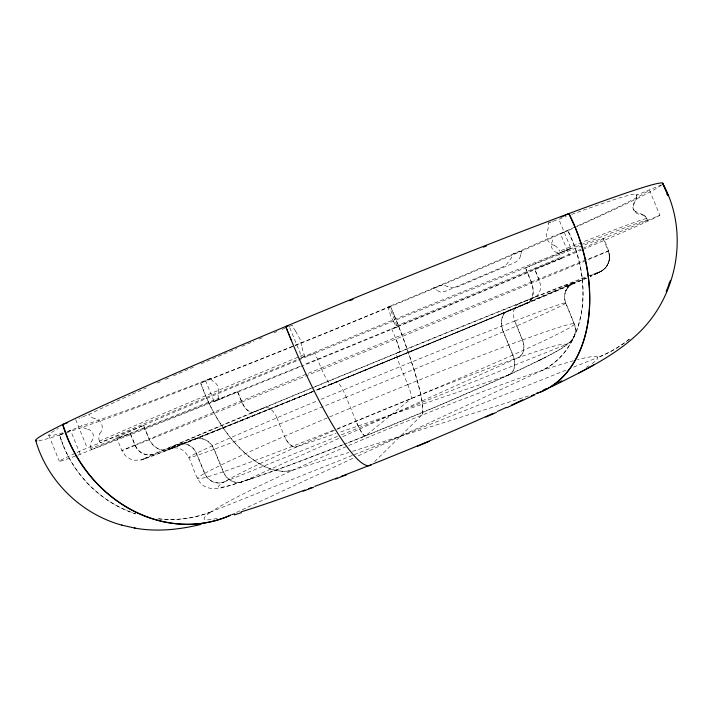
<?xml version="1.0" encoding="UTF-8"?>
<svg xmlns="http://www.w3.org/2000/svg" width="713" height="713" viewBox="0 0 713 713"><rect width="100%" height="100%" fill="white"/><g stroke="black" fill="none" stroke-linecap="round" stroke-linejoin="round"><path stroke-width="0.53" stroke-dasharray="3.56 2.67" d="M521.711 251.511L521.355 252.723M521.167 253.329L520.811 254.541M520.437 255.762L520.624 255.147M574.669 334.789L572.334 339.673L569.571 342.864L562.441 348.096L545.427 357.338L508.494 375.011A187.626 8.681 -22.3 0 1 365.43 435.857L346.518 443.37M99.758 433.656C104.588 428.379 102.084 419.235 94.481 418.62M91.166 441.873C95.399 437.425 93.394 429.395 86.719 429.119M635.105 201.538C629.82 206.779 634.508 214.64 641.308 214.533M569.571 342.864L570.213 342.124M571.692 340.413L572.334 339.673M374.575 461.694L421.463 415.403A212.768 13.422 -22.3 0 1 541.479 370.68L356.99 456.427M570.489 284.621L567.147 288.159L565.534 291.073L569.268 285.69L574.437 282.348L571.033 284.139L571.737 283.756M338.728 438.45L243.427 481.346A187.608 8.681 -22.3 0 0 365.457 435.839L411.454 398.451A13.779 1.827 68 0 0 407.756 384.637L400.376 366.58A13.52 1.765 67.8 0 1 396.811 353.193L399.387 351.972A246.636 2.023 -22.3 0 1 534.91 297.045A14.144 10.33 67.8 0 0 539.081 280.075L534.625 269.14A263.061 3.262 -22.3 0 1 391.713 328.782A263.044 3.262 -22.3 0 1 303.827 364.753M590.043 275.886L599.268 272.116A246.582 2.023 -22.3 0 1 590.168 276.519C594.606 274.327 599.508 272.803 603.403 269.674C613.768 261.956 608.376 247.58 603.287 238.49M601.924 270.851C607.494 267.295 610.48 260.361 609.214 253.881M598.43 272.714L601.371 271.181L597.467 273.186L601.371 271.181M571.033 284.139L573.947 282.624L569.803 284.745L573.947 282.624M538.297 360.885L545.427 357.338M573.092 283.061L485.33 320.431L313.622 391.098M236.6 512.38L355.983 456.899M61.149 440.135L59.625 434.983A338.987 10.811 -22.3 0 0 200.701 383.006L210.745 378.389A6.141 3.11 68.4 0 0 211.03 378.888M548.654 222.884L548.003 223.178A310.877 9.866 -22.3 0 1 566.291 216.404M549.964 222.287L550.614 221.984M551.915 221.378L552.575 221.083M342.73 436.65L518.066 357.721M509.447 374.619L442.336 404.102L365.43 435.857A17.905 3.084 68.1 0 1 356.019 421.169L346.215 397.194A18.36 3.253 67.9 0 0 336.42 381.803A219.836 1.8 -22.3 0 1 193.74 439.342L168.161 448.994L172.439 447.675L169.676 448.53M586.603 278.079L495.58 316.527L331.438 384.164A246.591 2.023 -22.3 0 1 316.634 390.198M214.123 401.606A324.968 4.064 -22.3 0 0 397.506 326.928L389.236 306.786A324.887 10.338 -22.3 0 1 205.602 380.751L214.123 401.606L237.5 391.562A263.044 3.262 -22.3 0 0 299.95 366.33M143.527 425.447A263.07 3.262 -22.3 0 1 315.003 353.274A263.044 3.262 -22.3 0 1 525.57 267.812L560.266 252.901A310.948 3.886 -22.3 0 1 647.03 220.593L646.424 219.096A310.957 4.233 -22.3 0 0 559.553 251.154L560.266 252.901M560.436 252.83L570.872 248.347L559.277 220.228M321.019 399.28A203.722 3.93 -22.3 0 1 400.376 366.58A203.695 3.93 -22.3 0 1 514.679 321.028L522.424 340.039A14.447 10.784 69.8 0 1 518.199 357.659A14.438 10.784 69.8 0 0 522.567 339.976L514.813 320.984A14.269 10.526 68.9 0 1 519.162 303.613L534.91 297.045M59.625 434.983L63.715 433.281M67.138 431.864L81.79 425.768A310.957 9.875 -22.3 0 0 210.745 378.389M571.594 214.461A310.877 9.866 -22.3 0 1 636.531 195.202L661.111 184.979M75.052 453.388A324.968 4.064 -22.3 0 0 80.257 454.27L91.371 449.689M91.505 449.636A311.037 3.886 -22.3 0 0 219.319 399.378L218.811 398.148A311.037 4.233 -22.3 0 1 90.925 448.236L91.505 449.636L130.399 433.593A263.07 3.262 -22.3 0 0 237.589 391.526L241.939 402.079A13.69 7.13 67.7 0 0 253.587 412.061A246.618 2.023 -22.3 0 1 399.405 351.964A13.315 1.711 67.7 0 0 395.929 339.031L391.713 328.782L397.506 326.928M316.652 390.189L331.438 384.164A246.618 2.023 -22.3 0 0 526.586 303.586A18.083 12.442 68.1 0 0 531.203 282.098L525.401 267.883A263.008 3.262 -22.3 0 1 603.207 238.659L647.03 220.593M647.181 220.531L659.864 215.299L649.347 189.872A324.887 10.338 -22.3 0 1 560.4 233.552L569.357 255.254A324.968 4.064 -22.3 0 0 581.558 250.067M585.435 277.767L574.714 282.152A219.862 1.8 -22.3 0 0 519.162 303.613M312.695 391.482L193.74 439.342A17.13 15.178 70.1 0 1 213.945 449.35L223.214 471.819A16.889 14.732 72 0 0 243.24 481.427L286.733 466.24L343.434 444.582M311.75 392.195L185.22 443.236L140.907 460.019L133.937 460.233L130.711 459.297L125.238 455.625L121.923 450.58L116.718 438.058M337.543 436.383L224.274 481.926A187.644 8.681 -22.3 0 1 296.929 446.775L335.957 433.54M341.375 434.85L565.356 344.798A187.599 8.681 -22.3 0 1 508.342 375.065L339.86 432.212M77.2 452.416A324.968 4.064 -22.3 0 1 87.209 447.96L100.034 442.835M99.57 441.097L100.257 442.746L143.411 425.492L149.026 439.065A17.353 15.552 66.5 0 0 170.149 449.181A246.618 2.023 -22.3 0 1 154.445 453.914A15.187 14.634 65.9 0 1 135.131 445.429L130.265 433.656A263.044 3.262 -22.3 0 1 143.411 425.492M587.922 276.136A246.618 2.023 -22.3 0 1 599.419 272.054A16.23 15.989 -28.4 0 0 608.43 251.065A262.999 0.784 -22.3 0 1 539.215 280.022L534.759 269.086L561.63 258.347L561.104 257.063A311.028 4.233 -22.3 0 1 395.751 326.144L396.232 327.338A311.02 3.886 -22.3 0 0 561.63 258.347M561.755 258.293L569.357 255.254M352.302 455.455L211.467 511.658A212.777 13.422 -22.3 0 1 293.756 469.805L348.791 452.497M354.299 454.653L565.828 370.234M573.546 367.15L597.752 357.489A212.724 13.413 -22.3 0 1 590.774 364.521M78.947 418.29L79.767 417.978M81.407 417.346L82.227 417.034M83.047 416.713L88.76 414.52A8.217 7.522 59.5 0 0 89.232 415.171M393.594 321.661L390.929 316.599L389.155 311.037A9.216 1.15 67.5 0 0 388.148 307.624A5.945 0.74 67.5 0 0 387.908 307.045A310.948 9.875 -22.3 0 0 552.637 236.538L567.842 230.7L572.37 240.736A110.034 81.442 66.8 0 1 541.613 370.617A212.75 13.413 -22.3 0 1 573.279 360.814M521.88 250.905L513.102 253.953L512.834 254.657A10.134 3.146 -64.8 0 1 511.016 258.48L506.881 264.006L502.718 267.001A302.784 7.558 -22.3 0 1 445.465 291.269L440.277 292.116L436.65 290.155M248.374 479.733L253.757 477.942M289.817 327.802L301.956 357.436L315.057 353.256L321.135 368.033A18.77 3.396 67.6 0 0 331.465 384.147L336.393 381.811A219.862 1.8 -22.3 0 0 507.825 311.037L526.417 303.649A246.582 2.023 -22.3 0 0 586.487 278.132M352.641 451.284L530.525 395.341M140.907 460.019L145.14 458.7M242.001 481.908C229.408 484.742 213.936 493.744 201.931 484.608C190.13 472.764 192.813 444.555 170.772 448.156L171.325 448.031M387.908 307.045L390.519 306.545A338.978 10.811 -22.3 0 0 567.842 230.7M447.764 286.679L442.853 284.674L433.299 288.079L433.95 288.409A9.617 3.021 18.8 0 1 436.659 290.155M636.094 212.073L635.158 211.467L644.089 215.183M554.562 245.459C547.976 243.917 544.081 236.217 547.575 230.192A13.351 9.474 70.6 0 0 548.368 224.034M557.423 252.821C552.664 251.6 549.545 246.003 552.272 241.564A9.893 7.085 66.5 0 0 552.905 237.162M645.506 216.467L647.556 220.076M643.857 215.005L645.728 216.636M635.479 211.681C629.16 206.333 638.188 200.353 636.887 194.275M295.556 331.073L300.021 339.147L302.062 347.418M666.486 194.159L666.798 194.907M390.519 306.545L391.544 308.916M391.508 308.889L392.034 310.102M392.007 310.057L393.264 313.034M392.988 312.41L393.986 314.781M130.399 433.593L135.265 445.375A15.187 14.634 65.9 0 0 154.445 453.914M276.822 417.854L284.514 436.276A14.082 7.549 66.5 0 0 296.831 446.81A187.626 8.681 -22.3 0 1 474.466 373.737A187.626 8.681 -22.3 0 1 565.507 344.744A16.025 15.873 -12.3 0 0 574.384 324.041L565.81 302.98A16.132 15.936 -21.1 0 1 574.562 282.214A219.836 1.8 -22.3 0 1 507.665 311.1A17.772 12.023 66.6 0 0 503.253 331.777L512.754 355.047A17.415 11.542 65.7 0 1 508.494 375.011A17.415 11.542 65.7 0 0 512.914 354.994L503.414 331.723A17.772 12.023 66.6 0 1 507.665 311.1M237.5 391.562L241.85 402.114A13.681 7.13 67.7 0 0 253.587 412.061M193.74 439.342A17.13 15.169 70.1 0 1 214.141 449.261L223.401 471.73A16.889 14.732 72 0 0 243.24 481.427A187.626 8.681 -22.3 0 1 224.132 481.979A15.267 14.795 61.1 0 1 204.622 473.414L196.307 453.272A15.223 14.706 63.3 0 0 176.993 444.698A219.889 1.8 -22.3 0 1 264.755 407.622A219.862 1.8 -22.3 0 1 396.811 353.193A219.88 1.8 -22.3 0 1 519.028 303.667M143.625 425.411L149.231 438.985A262.972 0.784 -22.3 0 1 321.135 368.033M393.959 314.763L394.458 315.939A104.535 13.699 67.6 0 1 421.481 415.394A212.75 13.413 -22.3 0 0 293.658 469.84A107.012 56.728 68.3 0 1 204.471 392.863L200.701 383.006M302.089 347.472A10.642 2.014 67.5 0 0 304.219 354.619L305.03 356.455A310.966 3.886 -22.3 0 0 100.257 442.746M574.562 282.214A16.132 15.936 -21.1 0 0 565.659 303.043L574.241 324.094A16.025 15.873 -12.3 0 1 565.507 344.744M525.57 267.812L531.363 282.027A18.083 12.442 68.1 0 1 526.586 303.586M48.769 435.358L59.322 461.195M603.207 238.659L608.278 251.128A16.23 15.989 -28.4 0 1 599.419 272.054M75.649 419.556L87.209 447.96M80.257 454.27L70.56 430.438A324.887 10.338 -22.3 0 1 66.567 431.686M63.279 445.759L60.07 436.436M61.514 440.741L63.689 446.391A117.003 113.1 68.5 0 0 135.408 513.725M59.714 435.777L59.491 435.046A338.942 10.811 -22.3 0 1 37.637 440.839M661.539 185.032A338.942 10.811 -22.3 0 1 567.967 230.647A110.025 81.434 66.8 0 1 541.613 370.617M390.537 306.545A338.942 10.811 -22.3 0 1 200.62 383.05A107.003 56.71 68.3 0 0 293.658 469.84M629.543 339.049A123.777 122.271 -36.3 0 1 597.904 357.436A212.75 13.413 -22.3 0 0 577.477 359.691M217.198 518.387A212.75 13.413 -22.3 0 1 211.333 511.72A117.003 113.1 68.5 0 1 156.397 518.609M629.205 339.254A123.777 122.262 -36.3 0 1 597.904 357.436M62.949 432.773A324.887 10.338 -22.3 0 1 58.288 428.495M659.864 215.299A324.968 4.064 -22.3 0 1 583.537 249.229M301.956 357.436A324.968 4.064 -22.3 0 1 570.872 248.347M603.358 238.597A263.044 3.262 -22.3 0 1 583.118 248.213M581.282 249.024A263.044 3.262 -22.3 0 1 534.759 269.086M588.938 365.733A212.724 13.413 -22.3 0 1 586.336 367.364M512.914 354.994A203.668 7.175 -22.3 0 1 356.019 421.169A203.651 7.166 -22.3 0 1 337.338 428.647M223.214 471.819A203.668 7.175 -22.3 0 1 204.622 473.414M407.774 384.628A203.668 7.175 -22.3 0 0 284.416 436.311A14.073 7.54 66.5 0 0 296.831 446.81M522.567 339.976A203.668 7.175 -22.3 0 1 574.384 324.041M503.414 331.723A203.722 3.93 -22.3 0 1 346.179 397.212M213.945 449.35A203.722 3.93 -22.3 0 1 316.92 400.991M514.813 320.984A203.722 3.93 -22.3 0 1 565.81 302.98M535.044 296.982A246.618 2.023 -22.3 0 1 586.817 276.564M539.081 280.075A263.026 0.784 -22.3 0 1 395.92 339.04A262.999 0.784 -22.3 0 1 241.85 402.114M135.131 445.429A262.999 0.784 -22.3 0 1 149.026 439.065M321.1 368.051A262.999 0.784 -22.3 0 1 531.363 282.027M552.637 236.538A6.39 4.572 66.6 0 1 552.753 237.126M557.414 252.865A7.513 5.383 67.4 0 1 561.211 257.01M407.756 384.637A203.695 7.175 -22.3 0 1 522.424 340.039M565.659 303.043A203.695 3.93 -22.3 0 1 503.253 331.777M395.92 339.04A13.315 1.711 67.7 0 1 399.405 351.964M393.603 321.697A6.996 0.873 67.6 0 1 395.76 326.126M394.441 315.948A104.553 13.707 67.6 0 1 421.481 415.394M276.92 417.818A13.859 7.308 67 0 0 264.755 407.622L253.685 412.025A246.645 2.023 -22.3 0 0 154.578 453.86L176.851 444.752A219.862 1.8 -22.3 0 0 193.544 439.431L170.354 449.101A246.591 2.023 -22.3 0 0 312.722 391.793M88.653 414.556A310.957 9.875 -22.3 0 1 130.363 395.055M132.279 394.182A310.957 9.875 -22.3 0 1 146.37 387.854M157.279 383.006A310.957 9.875 -22.3 0 1 160.3 381.669M165.425 379.405A310.957 9.875 -22.3 0 1 168.553 378.024M173.375 375.911A310.957 9.875 -22.3 0 1 193.294 367.222M201.039 363.871A310.957 9.875 -22.3 0 1 236.894 348.505M241.903 346.375A310.957 9.875 -22.3 0 1 253.899 341.295M258.971 339.156A310.957 9.875 -22.3 0 1 264.068 336.999M274.033 332.819A310.957 9.875 -22.3 0 1 277.027 331.554M282.054 329.451A310.957 9.875 -22.3 0 1 285.084 328.185M289.13 326.492A310.957 9.875 -22.3 0 1 292.17 325.226M99.463 441.133A311.037 4.233 -22.3 0 1 304.21 354.646M218.731 398.166A7.228 3.663 67.9 0 1 218.035 392.97C219.239 388.719 217.732 383.772 213.802 381.811A9.519 4.831 68.5 0 1 210.986 378.995M82.191 426.312A6.961 6.667 68.6 0 1 81.79 425.768M333.256 430.278A203.651 7.166 -22.3 0 1 223.401 471.73M204.836 473.307A203.651 7.166 -22.3 0 1 284.576 436.24M224.132 481.979A15.267 14.795 61.1 0 1 204.756 473.352L196.449 453.218A15.223 14.706 63.3 0 0 176.993 444.698M241.939 402.079A263.035 0.784 -22.3 0 1 135.265 445.375M90.756 448.29A8.182 7.843 66.8 0 1 91.219 441.9M86.728 429.039A10.775 10.321 68.8 0 1 82.066 426.463M135.827 513.966A117.003 113.1 68.5 0 1 63.555 446.445M211.333 511.72A117.003 113.1 68.5 0 1 157.056 518.618M170.149 449.19A17.344 15.552 66.5 0 1 149.231 438.985M99.374 441.151A9.634 8.85 63.7 0 1 99.82 433.691M365.43 435.857A17.896 3.084 68.1 0 1 356.045 421.151M346.215 397.194A203.704 3.93 -22.3 0 1 214.141 449.261M94.499 418.531A12.691 11.595 59.3 0 1 89.08 415.34M295.538 330.992A13.993 2.638 67.2 0 1 292.597 326.117M292.597 326.001A9.064 1.711 67.2 0 1 292.277 325.315M554.554 245.522A10.151 7.228 69 0 1 559.696 251.074M636.531 195.202A7.567 7.406 -33.5 0 1 636.62 195.915M574.241 324.094A203.642 7.166 -22.3 0 1 512.754 355.047M531.203 282.098A262.963 0.784 -22.3 0 1 608.278 251.128M641.29 214.586A8.895 8.708 -29.6 0 1 646.611 219.007M548.119 223.695A8.645 6.15 70.5 0 1 548.172 223.998M636.852 195.923A11.702 11.453 -34 0 1 635.033 201.494M520.615 255.842A14.064 12.29 56.1 0 1 514.26 262.785A339.611 8.52 -22.3 0 1 457.773 286.76A13.788 13.021 60.8 0 1 447.746 286.733"/><path stroke-width="1.07" d="M551.612 386.776C580.988 371.856 611.692 357.917 636.148 335.315C677.591 297.909 690.006 232.224 662.511 183.125L668.233 195.665L662.725 183.473M578.769 373.059L593.724 364.949M535.133 394.681L506.774 407.747M561.06 217.171L561.71 216.877M562.994 216.289L563.644 215.986M564.286 215.691L566.88 214.497M567.521 214.203L568.822 213.597A338.898 10.811 -22.3 0 1 662.716 183.393M485.936 417.043L496.524 412.346M417.346 446.329L429.181 441.409M335.466 479.011L346.776 474.644M36.809 440.866A338.942 10.811 -22.3 0 1 62.592 424.565A131.486 116.112 63.8 0 0 230.736 515.107A131.477 116.094 63.8 0 1 67.717 438.156L62.815 424.476L67.646 422.622M303.141 491.186L313.613 487.3M234.372 514.893L241.288 512.718M201.048 524.394C179.293 529.67 156.512 532.13 134.338 528.003M288.409 325.939L285.788 326.438A338.916 10.811 -22.3 0 0 62.815 424.476M35.65 440.411C47.334 480.972 81.032 513.859 121.647 525.116L122.788 525.365M121.647 525.116L135.55 528.262M568.822 213.597L575.177 227.634A136.37 92.022 69.3 0 1 535.989 393.621A136.397 92.048 69.3 0 0 569.01 213.517A338.942 10.811 -22.3 0 0 285.753 326.447L287.99 332.169M290.654 338.702L291.813 341.527A140.996 24.91 67.4 0 0 371.838 464.395A212.732 13.413 -22.3 0 1 341.162 476.391M290.271 337.757L291.011 339.682M289.888 336.812L290.253 337.819M289.514 335.868L289.879 336.884M288.756 333.978L289.505 335.948M289.121 335.012L288.382 333.033M288.007 332.098L288.373 333.123M286.893 329.263L287.633 331.153M286.154 327.383L286.519 328.319M670.38 280.307A123.777 122.271 -36.3 0 1 669.338 283.355M668.215 286.376A123.777 122.271 -36.3 0 1 666.183 291.332M337.187 477.915A212.732 13.413 -22.3 0 1 314.665 486.418M311.697 487.523A212.732 13.413 -22.3 0 1 308.765 488.61M304.897 490.027A212.732 13.413 -22.3 0 1 241.012 511.889M234.737 513.77A212.732 13.413 -22.3 0 1 231.823 514.608M534.171 394.485A212.75 13.413 -22.3 0 1 531.399 395.804M522.772 399.85A212.75 13.413 -22.3 0 1 511.435 405.091M506.524 407.328A212.75 13.413 -22.3 0 1 497.424 411.446M493.28 413.308A212.75 13.413 -22.3 0 1 372.801 464.029M349.887 300.663A324.887 10.338 -22.3 0 1 352.953 299.407M483.387 247.144A324.887 10.338 -22.3 0 1 486.373 245.976M561.719 380.911A212.724 13.413 -22.3 0 1 558.716 382.435M546.105 388.71A212.724 13.413 -22.3 0 1 543.386 390.029M669.382 282.856A123.777 122.262 -36.3 0 1 668.339 285.726"/></g></svg>
